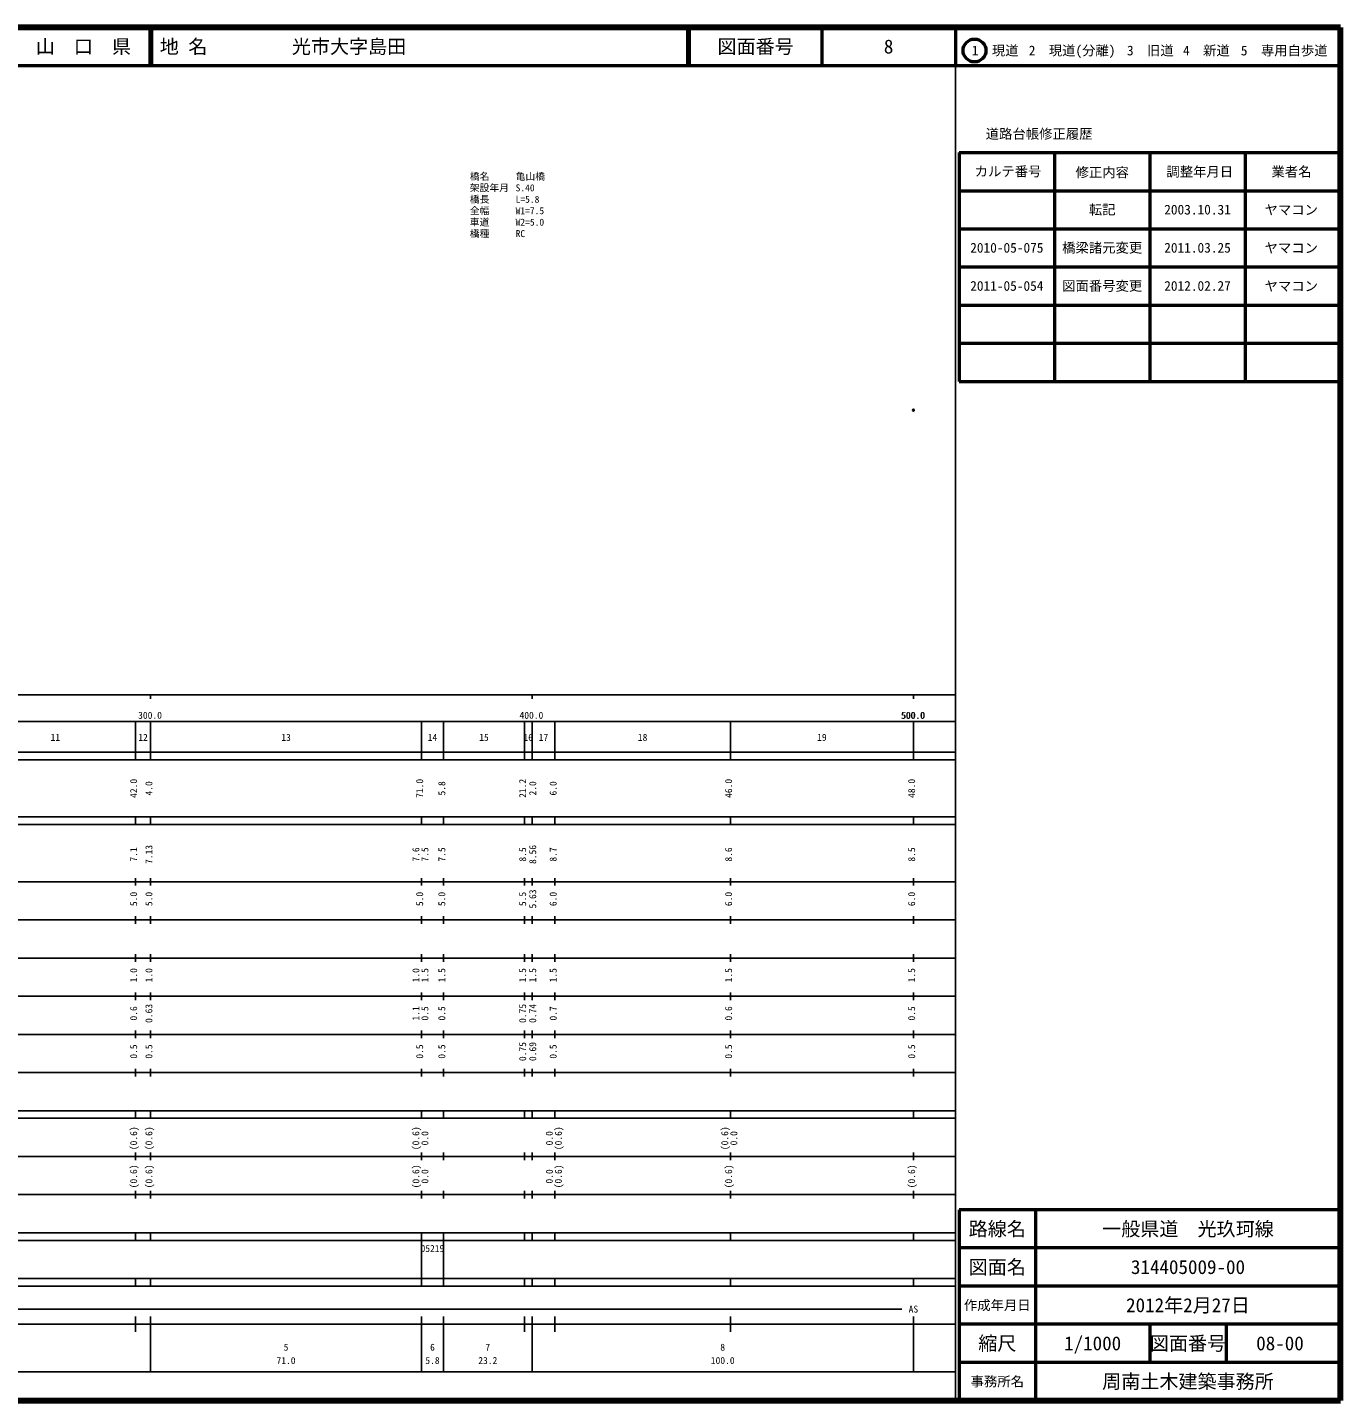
# Model space of a CAD drawing. Units: millimetres on the paper, with parts at other scales. Extents: x 40 to 680, y 20 to 380.
# Drawn here: x 335.7 to 680, y 20 to 380 of the extents above; entities that cross this region are included whole.
import ezdxf
from ezdxf.enums import TextEntityAlignment as Align

# ---------------------------------------------------------------- set-up
doc = ezdxf.new("R2010")
doc.units = ezdxf.units.MM
doc.header["$PDMODE"] = 32
doc.header["$PDSIZE"] = 0.5
for name, color, linetype in [('M-OTRS', 6, 'Continuous'), ('M-STR-HTXT', 7, 'Continuous'), ('M-TTL-TXT', 7, 'Continuous')]:
    doc.layers.add(name, color=color, linetype=linetype)
for name, color, linetype, lineweight in [('M-TTL', 2, 'Continuous', 140), ('M-TTL-BAND', 7, 'Continuous', 25), ('M-TTL-FRAM', 2, 'Continuous', 50), ('M-TTL-LINE', 7, 'Continuous', 50)]:
    doc.layers.add(name, color=color, linetype=linetype, lineweight=lineweight)
doc.styles.add('ＭＳ ゴシック', font='')
doc.styles.get('ＭＳ ゴシック').set_extended_font_data('MS Gothic')

msp = doc.modelspace()

# ---------------------------------------------------------------- linework, layer by layer
at = {"layer": 'M-OTRS'}
msp.add_point((567.988, 279.632), dxfattribs=at)
at = {"layer": 'M-TTL'}
for p, q in [((680, 380), (40, 380)), ((680, 20), (680, 380)), ((40, 20), (680, 20))]:
    msp.add_line(p, q, dxfattribs=at)
at = {"layer": 'M-TTL-BAND'}
for p, q in [((579, 20), (579, 370)), ((40, 205), (579, 205)), ((368, 205), (368, 204)), ((468, 205), (468, 204)), ((568, 205), (568, 204)), ((68, 198), (579, 198)), ((364, 188), (364, 198)), ((368, 188), (368, 198)), ((439, 188), (439, 198)), ((444.8, 188), (444.8, 198)), ((466, 188), (466, 198)), ((468, 188), (468, 198)), ((474, 188), (474, 198)), ((520, 188), (520, 198)), ((568, 188), (568, 198)), ((40, 190), (579, 190)), ((40, 188), (579, 188)), ((40, 173), (579, 173)), ((364, 171), (364, 173)), ((368, 171), (368, 173)), ((439, 171), (439, 173)), ((444.8, 171), (444.8, 173)), ((466, 171), (466, 173)), ((468, 171), (468, 173)), ((474, 171), (474, 173)), ((520, 171), (520, 173)), ((568, 171), (568, 173)), ((40, 171), (579, 171)), ((40, 156), (579, 156)), ((364, 155), (364, 157)), ((368, 155), (368, 157)), ((439, 155), (439, 157)), ((444.8, 155), (444.8, 157)), ((466, 155), (466, 157)), ((468, 155), (468, 157)), ((474, 155), (474, 157)), ((520, 155), (520, 157)), ((568, 155), (568, 157)), ((46, 146), (579, 146)), ((364, 145), (364, 147)), ((368, 145), (368, 147)), ((439, 145), (439, 147)), ((444.8, 145), (444.8, 147)), ((466, 145), (466, 147)), ((468, 145), (468, 147)), ((474, 145), (474, 147)), ((520, 145), (520, 147)), ((568, 145), (568, 147)), ((364, 135), (364, 137)), ((368, 135), (368, 137)), ((439, 135), (439, 137)), ((444.8, 135), (444.8, 137)), ((466, 135), (466, 137)), ((468, 135), (468, 137)), ((474, 135), (474, 137)), ((520, 135), (520, 137)), ((568, 135), (568, 137)), ((52, 136), (579, 136)), ((46, 126), (579, 126)), ((364, 125), (364, 127)), ((368, 125), (368, 127)), ((439, 125), (439, 127)), ((444.8, 125), (444.8, 127)), ((466, 125), (466, 127)), ((468, 125), (468, 127)), ((474, 125), (474, 127)), ((520, 125), (520, 127)), ((568, 125), (568, 127)), ((52, 116), (579, 116)), ((364, 115), (364, 117)), ((368, 115), (368, 117)), ((439, 115), (439, 117)), ((444.8, 115), (444.8, 117)), ((466, 115), (466, 117)), ((468, 115), (468, 117)), ((474, 115), (474, 117)), ((520, 115), (520, 117)), ((568, 115), (568, 117)), ((46, 106), (579, 106)), ((364, 105), (364, 107)), ((368, 105), (368, 107)), ((439, 105), (439, 107)), ((444.8, 105), (444.8, 107)), ((466, 105), (466, 107)), ((468, 105), (468, 107)), ((474, 105), (474, 107)), ((520, 105), (520, 107)), ((568, 105), (568, 107)), ((40, 96), (579, 96)), ((40, 94), (579, 94)), ((364, 94), (364, 96)), ((368, 94), (368, 96)), ((439, 94), (439, 96)), ((444.8, 94), (444.8, 96)), ((466, 94), (466, 96)), ((468, 94), (468, 96)), ((474, 94), (474, 96)), ((520, 94), (520, 96)), ((568, 94), (568, 96)), ((49, 84), (579, 84)), ((364, 83), (364, 85)), ((368, 83), (368, 85)), ((439, 83), (439, 85)), ((444.8, 83), (444.8, 85)), ((466, 83), (466, 85)), ((468, 83), (468, 85)), ((474, 83), (474, 85)), ((520, 83), (520, 85)), ((568, 83), (568, 85)), ((40, 74), (579, 74)), ((364, 73), (364, 75)), ((368, 73), (368, 75)), ((439, 73), (439, 75)), ((444.8, 73), (444.8, 75)), ((466, 73), (466, 75)), ((468, 73), (468, 75)), ((474, 73), (474, 75)), ((520, 73), (520, 75)), ((568, 73), (568, 75)), ((40, 64), (579, 64)), ((40, 62), (579, 62)), ((364, 62), (364, 64)), ((368, 62), (368, 64)), ((439, 62), (439, 64)), ((439, 52), (439, 62)), ((444.8, 62), (444.8, 64)), ((444.8, 52), (444.8, 62)), ((466, 62), (466, 64)), ((468, 62), (468, 64)), ((474, 62), (474, 64)), ((520, 62), (520, 64)), ((568, 62), (568, 64)), ((40, 52), (579, 52)), ((364, 50), (364, 52)), ((368, 50), (368, 52)), ((439, 50), (439, 52)), ((444.8, 50), (444.8, 52)), ((466, 50), (466, 52)), ((468, 50), (468, 52)), ((474, 50), (474, 52)), ((520, 50), (520, 52)), ((568, 50), (568, 52)), ((40, 50), (579, 50)), ((71, 44), (565, 44)), ((40, 40), (579, 40)), ((364, 38), (364, 42)), ((368, 27.5), (368, 42)), ((439, 27.5), (439, 42)), ((444.8, 27.5), (444.8, 42)), ((466, 38), (466, 42)), ((468, 27.5), (468, 42)), ((474, 38), (474, 42)), ((520, 38), (520, 42)), ((568, 27.5), (568, 42)), ((68, 27.5), (579, 27.5))]:
    msp.add_line(p, q, dxfattribs=at)
at = {"layer": 'M-TTL-FRAM'}
for p, q in [((580, 347.197), (580, 287.197)), ((580, 347.197), (680, 347.197)), ((580, 287.197), (680, 287.197)), ((680, 70), (580, 70)), ((580, 70), (580, 20))]:
    msp.add_line(p, q, dxfattribs=at)
at = {"layer": 'M-TTL-LINE'}
for p, q in [((367.75, 380), (367.75, 370)), ((368.25, 380), (368.25, 370)), ((508.747, 380), (508.747, 370)), ((509.247, 380), (509.247, 370)), ((543.997, 380), (543.997, 370)), ((579, 380), (579, 370)), ((40, 370), (680, 370)), ((605, 347.197), (605, 287.197)), ((630, 347.197), (630, 287.197)), ((655, 347.197), (655, 287.197)), ((580, 337.197), (680, 337.197)), ((580, 327.197), (680, 327.197)), ((580, 317.197), (680, 317.197)), ((580, 307.197), (680, 307.197)), ((580, 297.197), (680, 297.197)), ((600, 70), (600, 20)), ((680, 60), (580, 60)), ((680, 50), (580, 50)), ((680, 40), (580, 40)), ((630, 40), (630, 30)), ((650, 40), (650, 30)), ((680, 30), (580, 30))]:
    msp.add_line(p, q, dxfattribs=at)
msp.add_circle((584.031, 373.958), 3, dxfattribs=at)

# ---------------------------------------------------------------- texts
at = {"layer": 'M-STR-HTXT', "style": 'ＭＳ ゴシック'}
for s, p in [('橋名', (451.699, 339.484)), ('亀山橋', (463.699, 339.484)), ('架設年月', (451.699, 336.484)), ('S.40', (463.699, 336.489)), ('橋長', (451.699, 333.484)), ('L=5.8', (463.699, 333.484)), ('全幅', (451.699, 330.484)), ('W1=7.5', (463.699, 330.484)), ('車道', (451.699, 327.484)), ('W2=5.0', (463.699, 327.484)), ('橋種', (451.699, 324.484)), ('RC', (463.699, 324.484))]:
    msp.add_text(s, height=1.833, dxfattribs=at).set_placement(p, align=Align.BOTTOM_LEFT)
at = {"layer": 'M-TTL-BAND', "style": 'ＭＳ ゴシック'}
for s, p in [('300.0', (367.844, 198.195)), ('400.0', (467.844, 198.195)), ('500.0', (567.844, 198.195)), ('500.0', (568, 198.195)), ('11', (343, 192.405)), ('12', (366, 192.405)), ('13', (403.5, 192.405)), ('14', (441.9, 192.405)), ('15', (455.4, 192.405)), ('16', (467, 192.405)), ('17', (471, 192.405)), ('18', (497, 192.405)), ('19', (544, 192.405)), ('AS', (568, 42.5)), ('5', (403.5, 32.523)), ('6', (441.9, 32.523)), ('7', (456.4, 32.523)), ('8', (518, 32.523)), ('71.0', (403.5, 29.033)), ('5.8', (441.9, 29.033)), ('23.2', (456.4, 29.033)), ('100.0', (518, 29.033))]:
    msp.add_text(s, height=1.833, dxfattribs=at).set_placement(p, align=Align.BOTTOM_CENTER)
for s, p in [('42.0', (365, 180.5)), ('4.0', (369, 180.5)), ('71.0', (440, 180.5)), ('5.8', (445.8, 180.5)), ('21.2', (467, 180.5)), ('2.0', (469.644, 180.5)), ('6.0', (475, 180.5)), ('46.0', (521, 180.5)), ('48.0', (569, 180.5)), ('7.1', (365, 163.174)), ('7.13', (369, 163.174)), ('7.6', (439, 163.174)), ('7.5', (441.37, 163.174)), ('7.5', (445.8, 163.174)), ('8.5', (467, 163.174)), ('8.56', (469.644, 163.174)), ('8.7', (475, 163.174)), ('8.6', (521, 163.174)), ('8.5', (569, 163.174)), ('5.0', (365, 151.5)), ('5.0', (369, 151.5)), ('5.0', (440, 151.5)), ('5.0', (445.8, 151.5)), ('5.5', (467, 151.5)), ('5.63', (469.644, 151.5)), ('6.0', (475, 151.5)), ('6.0', (521, 151.5)), ('6.0', (569, 151.5)), ('1.0', (365, 131.5)), ('1.0', (369, 131.5)), ('1.0', (439, 131.5)), ('1.5', (441.37, 131.5)), ('1.5', (445.8, 131.5)), ('1.5', (467, 131.5)), ('1.5', (469.644, 131.5)), ('1.5', (475, 131.5)), ('1.5', (521, 131.5)), ('1.5', (569, 131.5)), ('0.6', (365, 121.5)), ('0.63', (369, 121.5)), ('1.1', (439, 121.5)), ('0.5', (441.37, 121.5)), ('0.5', (445.8, 121.5)), ('0.75', (467, 121.5)), ('0.74', (469.644, 121.5)), ('0.7', (475, 121.5)), ('0.6', (521, 121.5)), ('0.5', (569, 121.5)), ('0.5', (365, 111.5)), ('0.5', (369, 111.5)), ('0.5', (440, 111.5)), ('0.5', (445.8, 111.5)), ('0.75', (467, 111.5)), ('0.69', (469.644, 111.5)), ('0.5', (475, 111.5)), ('0.5', (521, 111.5)), ('0.5', (569, 111.5)), ('(0.6)', (365, 88.764)), ('(0.6)', (369, 88.764)), ('(0.6)', (439, 88.764)), ('0.0', (441.37, 88.764)), ('0.0', (474, 88.764)), ('(0.6)', (476.37, 88.764)), ('(0.6)', (520, 88.764)), ('0.0', (522.37, 88.764)), ('(0.6)', (365, 78.764)), ('(0.6)', (369, 78.764)), ('(0.6)', (439, 78.764)), ('0.0', (441.37, 78.764)), ('0.0', (474, 78.764)), ('(0.6)', (476.37, 78.764)), ('(0.6)', (521, 78.764)), ('(0.6)', (569, 78.764))]:
    msp.add_text(s, height=1.833, rotation=90, dxfattribs=at).set_placement(p, align=Align.BOTTOM_CENTER)
msp.add_text('05219', height=1.833, dxfattribs=at).set_placement((438.775, 58.405), align=Align.BOTTOM_LEFT)
at = {"layer": 'M-TTL-TXT', "style": 'ＭＳ ゴシック'}
for s, height, p in [('山\u3000口\u3000県', 3.666, (350.375, 375)), ('図面番号', 3.666, (526.622, 375)), ('8', 3.666, (561.497, 375)), ('1\u3000現道', 2.566, (589.448, 373.958)), ('2\u3000現道(分離)', 2.566, (609.619, 373.958)), ('3\u3000旧道', 2.566, (630.121, 373.958)), ('4\u3000新道', 2.566, (644.824, 373.958)), ('5\u3000専用自歩道', 2.566, (665.228, 373.958)), ('道路台帳修正履歴', 2.566, (600.968, 352.113)), ('カルテ番号', 2.566, (592.839, 342.277)), ('修正内容', 2.566, (617.509, 342.023)), ('調整年月日', 2.566, (643.089, 342.197)), ('業者名', 2.566, (667.134, 342.197)), ('転記', 2.566, (617.5, 332.245)), ('2003.10.31', 2.566, (642.5, 332.245)), ('ヤマコン', 2.566, (667.077, 332.189)), ('2010-05-075', 2.566, (592.5, 322.245)), ('橋梁諸元変更', 2.566, (617.5, 322.245)), ('2011.03.25', 2.566, (642.5, 322.245)), ('ヤマコン', 2.566, (667.077, 322.189)), ('2011-05-054', 2.566, (592.5, 312.245)), ('図面番号変更', 2.566, (617.5, 312.245)), ('2012.02.27', 2.566, (642.5, 312.245)), ('ヤマコン', 2.566, (667.077, 312.189)), ('路線名', 3.666, (590, 65)), ('路線名', 3.666, (590, 65)), ('一般県道\u3000光玖珂線', 3.666, (640, 65)), ('図面名', 3.666, (590, 55)), ('図面名', 3.666, (590, 55)), ('314405009-00', 3.666, (640, 55)), ('2012年2月27日', 3.666, (640, 45)), ('作成年月日', 2.566, (590, 45)), ('作成年月日', 2.566, (590, 45)), ('縮尺', 3.666, (590, 35)), ('縮尺', 3.666, (590, 35)), ('1/1000', 3.666, (615, 35)), ('図面番号', 3.666, (640, 35)), ('図面番号', 3.666, (640, 35)), ('08-00', 3.666, (664.125, 35)), ('事務所名', 2.566, (590, 25)), ('事務所名', 2.566, (590, 25)), ('周南土木建築事務所', 3.666, (640, 25))]:
    msp.add_text(s, height=height, dxfattribs=at).set_placement(p, align=Align.MIDDLE_CENTER)
for s, p in [('地 名', (370.38, 375)), ('光市大字島田', (405.024, 375))]:
    msp.add_text(s, height=3.666, dxfattribs=at).set_placement(p, align=Align.MIDDLE_LEFT)

doc.saveas('drawing.dxf')
